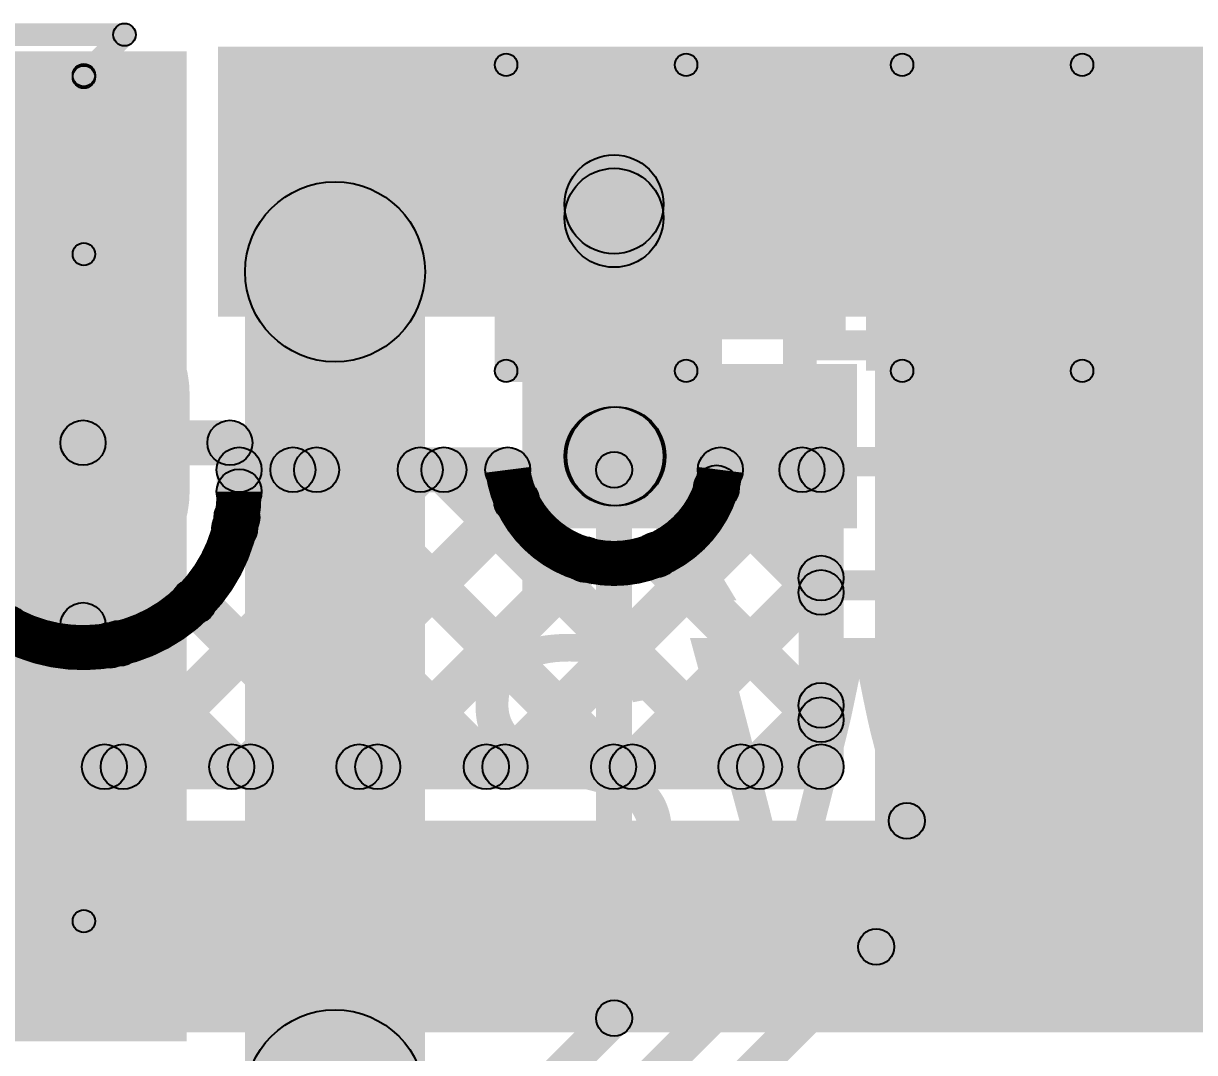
# Model space of a CAD drawing. Header units: millimetres. Extents: x -0.08 to 3.07, y -0.08 to 2.73.
# Drawn here: x 0.5778 to 0.838, y 2.3345 to 2.5632 of the extents above; entities that cross this region are included whole.
import ezdxf

# ---------------------------------------------------------------- set-up
doc = ezdxf.new("R2010")
doc.units = ezdxf.units.MM
doc.header["$MEASUREMENT"] = 0
for name, color, linetype in [('BottomLayer', 5, 'Continuous'), ('BottomPaste', 16, 'Continuous'), ('BottomSolder', 6, 'Continuous'), ('PadHoleLayer', 156, 'Continuous'), ('TopLayer', 1, 'Continuous'), ('TopOverlay', 2, 'Continuous'), ('TopPaste', 8, 'Continuous'), ('TopSolder', 216, 'Continuous'), ('ViaHoleLayer', 16, 'Continuous')]:
    doc.layers.add(name, color=color, linetype=linetype)

# ---------------------------------------------------------------- blocks, each defined once
blk = doc.blocks.new('R__0402_B_4')
at = {"layer": 'BottomLayer'}
for points in [[(-0.0095, 0.0125), (-0.0095, -0.0125), (-0.0275, -0.0125), (-0.0275, 0.0125)], [(0.0275, 0.0125), (0.0275, -0.0125), (0.0095, -0.0125), (0.0095, 0.0125)]]:
    blk.add_hatch(color=5, dxfattribs=at).paths.add_polyline_path(points)
at = {"layer": 'BottomPaste'}
for points in [[(-0.0095, 0.0125), (-0.0095, -0.0125), (-0.0275, -0.0125), (-0.0275, 0.0125)], [(0.0275, 0.0125), (0.0275, -0.0125), (0.0095, -0.0125), (0.0095, 0.0125)]]:
    blk.add_hatch(color=16, dxfattribs=at).paths.add_polyline_path(points)
at = {"layer": 'BottomSolder'}
for points in [[(-0.0055, 0.0165), (-0.0055, -0.0165), (-0.0315, -0.0165), (-0.0315, 0.0165)], [(0.0315, 0.0165), (0.0315, -0.0165), (0.0055, -0.0165), (0.0055, 0.0165)]]:
    blk.add_hatch(color=6, dxfattribs=at).paths.add_polyline_path(points)
blk = doc.blocks.new('SMD_PAD_5')
at = {"layer": 'TopLayer'}
for points in [[(-0.06, 0.03), (-0.02, 0.03), (-0.02, -0.03), (-0.06, -0.03)], [(0.02, 0.03), (0.06, 0.03), (0.06, -0.03), (0.02, -0.03)]]:
    blk.add_hatch(color=1, dxfattribs=at).paths.add_polyline_path(points)
at = {"layer": 'TopOverlay'}
h = blk.add_hatch(color=2, dxfattribs=at)
edge = h.paths.add_edge_path()
edge.add_arc((-0.064, 0.034), 0.0025, 0, 360)
h = blk.add_hatch(color=2, dxfattribs=at)
edge = h.paths.add_edge_path()
edge.add_arc((-0.064, 0.034), 0.0025, 0, 360)
for points in [[(-0.064, 0.0315), (-0.064, 0.0365), (-0.024, 0.0365), (-0.024, 0.0315)], [(0.024, 0.0315), (0.024, 0.0365), (0.064, 0.0365), (0.064, 0.0315)], [(-0.0615, -0.034), (-0.0665, -0.034), (-0.0665, 0.034), (-0.0615, 0.034)], [(0.0665, -0.034), (0.0615, -0.034), (0.0615, 0.034), (0.0665, 0.034)], [(-0.064, -0.0365), (-0.064, -0.0315), (-0.024, -0.0315), (-0.024, -0.0365)], [(0.024, -0.0365), (0.024, -0.0315), (0.064, -0.0315), (0.064, -0.0365)]]:
    blk.add_hatch(color=2, dxfattribs=at).paths.add_polyline_path(points)
h = blk.add_hatch(color=2, dxfattribs=at)
edge = h.paths.add_edge_path()
edge.add_arc((-0.024, 0.034), 0.0025, 0, 360)
h = blk.add_hatch(color=2, dxfattribs=at)
edge = h.paths.add_edge_path()
edge.add_arc((0.024, 0.034), 0.0025, 0, 360)
h = blk.add_hatch(color=2, dxfattribs=at)
edge = h.paths.add_edge_path()
edge.add_arc((0.064, 0.034), 0.0025, 0, 360)
h = blk.add_hatch(color=2, dxfattribs=at)
edge = h.paths.add_edge_path()
edge.add_arc((0.064, 0.034), 0.0025, 0, 360)
h = blk.add_hatch(color=2, dxfattribs=at)
edge = h.paths.add_edge_path()
edge.add_arc((-0.064, -0.034), 0.0025, 0, 360)
h = blk.add_hatch(color=2, dxfattribs=at)
edge = h.paths.add_edge_path()
edge.add_arc((-0.064, -0.034), 0.0025, 0, 360)
h = blk.add_hatch(color=2, dxfattribs=at)
edge = h.paths.add_edge_path()
edge.add_arc((-0.024, -0.034), 0.0025, 0, 360)
h = blk.add_hatch(color=2, dxfattribs=at)
edge = h.paths.add_edge_path()
edge.add_arc((0.024, -0.034), 0.0025, 0, 360)
h = blk.add_hatch(color=2, dxfattribs=at)
edge = h.paths.add_edge_path()
edge.add_arc((0.064, -0.034), 0.0025, 0, 360)
h = blk.add_hatch(color=2, dxfattribs=at)
edge = h.paths.add_edge_path()
edge.add_arc((0.064, -0.034), 0.0025, 0, 360)
at = {"layer": 'TopPaste'}
for points in [[(-0.06, 0.03), (-0.02, 0.03), (-0.02, -0.03), (-0.06, -0.03)], [(0.02, 0.03), (0.06, 0.03), (0.06, -0.03), (0.02, -0.03)]]:
    blk.add_hatch(color=8, dxfattribs=at).paths.add_polyline_path(points)
at = {"layer": 'TopSolder'}
for points in [[(-0.064, 0.034), (-0.016, 0.034), (-0.016, -0.034), (-0.064, -0.034)], [(0.016, 0.034), (0.064, 0.034), (0.064, -0.034), (0.016, -0.034)]]:
    blk.add_hatch(color=216, dxfattribs=at).paths.add_polyline_path(points)
at = {"layer": 'TopOverlay'}
for centre in [(-0.064, 0.034), (-0.064, 0.034), (-0.024, 0.034), (0.024, 0.034), (0.064, 0.034), (0.064, 0.034), (-0.064, -0.034), (-0.064, -0.034), (-0.024, -0.034), (0.024, -0.034), (0.064, -0.034), (0.064, -0.034)]:
    blk.add_circle(centre, 0.0025, dxfattribs=at)
blk = doc.blocks.new('C10418_39')
at = {"layer": 'BottomLayer'}
h = blk.add_hatch(color=5, dxfattribs=at)
edge = h.paths.add_edge_path()
edge.add_arc((-0.1378, -0.11713), 0.01969, 180, 360)
edge.add_line((-0.11811, -0.11713), (-0.11811, -0.09547))
edge.add_arc((-0.1378, -0.09547), 0.01969, 0, 180)
edge.add_line((-0.15748, -0.09547), (-0.15748, -0.11713))
at = {"layer": 'BottomSolder'}
h = blk.add_hatch(color=6, dxfattribs=at)
edge = h.paths.add_edge_path()
edge.add_arc((-0.0935, 0), 0.02369, 270, 450)
edge.add_line((-0.0935, 0.02369), (-0.10335, 0.02369))
edge.add_arc((-0.10335, 0), 0.02369, 90, 270)
edge.add_line((-0.10335, -0.02369), (-0.0935, -0.02369))
h = blk.add_hatch(color=6, dxfattribs=at)
edge = h.paths.add_edge_path()
edge.add_arc((-0.1378, -0.11713), 0.02369, 180, 360)
edge.add_line((-0.11411, -0.11713), (-0.11411, -0.09547))
edge.add_arc((-0.1378, -0.09547), 0.02369, 0, 180)
edge.add_line((-0.16148, -0.09547), (-0.16148, -0.11713))
at = {"layer": 'PadHoleLayer'}
h = blk.add_hatch(color=156, dxfattribs=at)
edge = h.paths.add_edge_path()
edge.add_arc((-0.1378, -0.11909), 0.00984, 180, 360)
edge.add_line((-0.12795, -0.11909), (-0.12795, -0.0935))
edge.add_arc((-0.1378, -0.0935), 0.00984, 0, 180)
edge.add_line((-0.14764, -0.0935), (-0.14764, -0.11909))
at = {"layer": 'TopLayer'}
h = blk.add_hatch(color=1, dxfattribs=at)
edge = h.paths.add_edge_path()
edge.add_arc((-0.1378, -0.11713), 0.01969, 180, 360)
edge.add_line((-0.11811, -0.11713), (-0.11811, -0.09547))
edge.add_arc((-0.1378, -0.09547), 0.01969, 0, 180)
edge.add_line((-0.15748, -0.09547), (-0.15748, -0.11713))
at = {"layer": 'TopOverlay'}
h = blk.add_hatch(color=2, dxfattribs=at)
edge = h.paths.add_edge_path()
edge.add_arc((-0.138, 0), 0.0025, 0, 360)
for points in [[(-0.1405, 0), (-0.1355, 0), (-0.1355, -0.061), (-0.1405, -0.061)], [(-0.1405, -0.14823), (-0.1355, -0.14823), (-0.1355, -0.1876), (-0.1405, -0.1876)], [(-0.13977, -0.18623), (-0.13623, -0.18977), (-0.14523, -0.19877), (-0.14877, -0.19523)], [(-0.1405, -0.1876), (-0.1355, -0.1876), (-0.1355, -0.188), (-0.1405, -0.188)], [(0.14659, -0.1945), (0.14659, -0.1995), (-0.147, -0.1995), (-0.147, -0.1945)]]:
    blk.add_hatch(color=2, dxfattribs=at).paths.add_polyline_path(points)
h = blk.add_hatch(color=2, dxfattribs=at)
edge = h.paths.add_edge_path()
edge.add_arc((-0.138, -0.061), 0.0025, 0, 360)
h = blk.add_hatch(color=2, dxfattribs=at)
edge = h.paths.add_edge_path()
edge.add_arc((-0.138, -0.14823), 0.0025, 0, 360)
h = blk.add_hatch(color=2, dxfattribs=at)
edge = h.paths.add_edge_path()
edge.add_arc((-0.138, -0.1876), 0.0025, 0, 360)
h = blk.add_hatch(color=2, dxfattribs=at)
edge = h.paths.add_edge_path()
edge.add_arc((-0.138, -0.1876), 0.0025, 0, 360)
h = blk.add_hatch(color=2, dxfattribs=at)
edge = h.paths.add_edge_path()
edge.add_arc((-0.138, -0.188), 0.0025, 0, 360)
h = blk.add_hatch(color=2, dxfattribs=at)
edge = h.paths.add_edge_path()
edge.add_arc((-0.138, -0.188), 0.0025, 0, 360)
h = blk.add_hatch(color=2, dxfattribs=at)
edge = h.paths.add_edge_path()
edge.add_arc((-0.147, -0.197), 0.0025, 0, 360)
h = blk.add_hatch(color=2, dxfattribs=at)
edge = h.paths.add_edge_path()
edge.add_arc((-0.147, -0.197), 0.0025, 0, 360)
at = {"layer": 'TopSolder'}
h = blk.add_hatch(color=216, dxfattribs=at)
edge = h.paths.add_edge_path()
edge.add_arc((-0.0935, 0), 0.02369, 270, 450)
edge.add_line((-0.0935, 0.02369), (-0.10335, 0.02369))
edge.add_arc((-0.10335, 0), 0.02369, 90, 270)
edge.add_line((-0.10335, -0.02369), (-0.0935, -0.02369))
h = blk.add_hatch(color=216, dxfattribs=at)
edge = h.paths.add_edge_path()
edge.add_arc((-0.1378, -0.11713), 0.02369, 180, 360)
edge.add_line((-0.11411, -0.11713), (-0.11411, -0.09547))
edge.add_arc((-0.1378, -0.09547), 0.02369, 0, 180)
edge.add_line((-0.16148, -0.09547), (-0.16148, -0.11713))
at = {"layer": 'TopOverlay'}
for centre in [(-0.138, 0), (-0.138, -0.061), (-0.138, -0.14823), (-0.138, -0.1876), (-0.138, -0.1876), (-0.138, -0.188), (-0.138, -0.188), (-0.147, -0.197), (-0.147, -0.197)]:
    blk.add_circle(centre, 0.0025, dxfattribs=at)

msp = doc.modelspace()

# ---------------------------------------------------------------- hatches: boundary and pattern name
at = {"layer": 'BottomLayer'}
for points in [[(0.119, 2.472), (0.614, 2.472), (0.614, 2.557), (0.119, 2.557)], [(0.621, 2.498), (1.336, 2.498), (1.336, 2.558), (0.621, 2.558)], [(0.667, 2.324), (0.627, 2.324), (0.627, 2.508), (0.667, 2.508)], [(0.568, 2.337), (0.614, 2.337), (0.614, 2.495), (0.568, 2.495)], [(0.691, 2.451), (0.763, 2.451), (0.763, 2.4875), (0.691, 2.4875)], [(0.709, 2.456), (0.709, 2.478), (0.70944, 2.478), (0.70944, 2.456)], [(0.713, 2.34216), (0.705, 2.34216), (0.705, 2.464), (0.713, 2.464)], [(0.77405, 2.382), (0.77405, 2.39), (1.13089, 2.39), (1.13089, 2.382)], [(0.57283, 2.17912), (0.56717, 2.18477), (0.77123, 2.38883), (0.77688, 2.38317)], [(0.58783, 2.1729), (0.58217, 2.17856), (0.76444, 2.36083), (0.7701, 2.35517)], [(0.76727, 2.354), (0.76727, 2.362), (1.17331, 2.362), (1.17331, 2.354)], [(0.55483, 2.18233), (0.54917, 2.18799), (0.70617, 2.34499), (0.71183, 2.33933)], [(0.51514, 2.16386), (0.48686, 2.19214), (0.63286, 2.33814), (0.66114, 2.30986)]]:
    msp.add_hatch(color=5, dxfattribs=at).paths.add_polyline_path(points)
h = msp.add_hatch(color=5, dxfattribs=at)
edge = h.paths.add_edge_path()
edge.add_arc((0.647, 2.508), 0.02, 0, 360)
h = msp.add_hatch(color=5, dxfattribs=at)
edge = h.paths.add_edge_path()
edge.add_arc((0.709, 2.467), 0.01181, 0, 360)
h = msp.add_hatch(color=5, dxfattribs=at)
edge = h.paths.add_edge_path()
edge.add_arc((0.709, 2.467), 0.011, 0, 360)
h = msp.add_hatch(color=5, dxfattribs=at)
edge = h.paths.add_edge_path()
edge.add_arc((0.70944, 2.467), 0.011, 0, 360)
h = msp.add_hatch(color=5, dxfattribs=at)
edge = h.paths.add_edge_path()
edge.add_arc((0.709, 2.464), 0.004, 0, 360)
h = msp.add_hatch(color=5, dxfattribs=at)
edge = h.paths.add_edge_path()
edge.add_arc((0.77405, 2.386), 0.004, 0, 360)
h = msp.add_hatch(color=5, dxfattribs=at)
edge = h.paths.add_edge_path()
edge.add_arc((0.77405, 2.386), 0.004, 0, 360)
h = msp.add_hatch(color=5, dxfattribs=at)
edge = h.paths.add_edge_path()
edge.add_arc((0.76727, 2.358), 0.004, 0, 360)
h = msp.add_hatch(color=5, dxfattribs=at)
edge = h.paths.add_edge_path()
edge.add_arc((0.76727, 2.358), 0.004, 0, 360)
h = msp.add_hatch(color=5, dxfattribs=at)
edge = h.paths.add_edge_path()
edge.add_arc((0.709, 2.34216), 0.004, 0, 360)
h = msp.add_hatch(color=5, dxfattribs=at)
edge = h.paths.add_edge_path()
edge.add_arc((0.709, 2.34216), 0.004, 0, 360)
h = msp.add_hatch(color=5, dxfattribs=at)
edge = h.paths.add_edge_path()
edge.add_arc((0.647, 2.324), 0.02, 0, 360)
h = msp.add_hatch(color=5, dxfattribs=at)
edge = h.paths.add_edge_path()
edge.add_arc((0.647, 2.324), 0.02, 0, 360)
at = {"layer": 'TopLayer'}
for points in [[(0.767, 2.48), (1.835, 2.48), (1.835, 2.557), (0.767, 2.557)], [(0.72, 2.52), (0.698, 2.52), (0.698, 2.523), (0.72, 2.523)], [(0.72, 2.467), (0.698, 2.467), (0.698, 2.52), (0.72, 2.52)], [(0.767, 2.339), (0.961, 2.339), (0.961, 2.493), (0.767, 2.493)], [(0.591, 2.465), (0.591, 2.475), (0.62364, 2.475), (0.62364, 2.465)], [(0.596, 2.42949), (0.586, 2.42949), (0.586, 2.47), (0.596, 2.47)], [(0.60346, 2.39446), (0.59639, 2.40154), (0.66239, 2.46754), (0.66946, 2.46046)], [(0.62827, 2.44756), (0.6212, 2.45463), (0.6341, 2.46754), (0.64117, 2.46046)], [(0.62569, 2.459), (0.62569, 2.469), (0.68538, 2.469), (0.68538, 2.459)], [(0.63936, 2.46046), (0.64644, 2.46754), (0.71244, 2.40154), (0.70536, 2.39446)], [(0.66765, 2.46046), (0.67472, 2.46754), (0.74072, 2.40154), (0.73365, 2.39446)], [(0.68831, 2.39446), (0.68124, 2.40154), (0.74724, 2.46754), (0.75431, 2.46046)], [(0.73262, 2.459), (0.73262, 2.469), (0.755, 2.469), (0.755, 2.459)], [(0.63069, 2.45917), (0.62069, 2.45917), (0.62069, 2.464), (0.63069, 2.464)], [(0.72822, 2.45646), (0.73529, 2.46353), (0.75854, 2.44029), (0.75146, 2.43322)], [(0.76, 2.398), (0.75, 2.398), (0.75, 2.464), (0.76, 2.464)], [(0.63174, 2.39446), (0.62467, 2.40154), (0.6838, 2.46066), (0.69087, 2.45359)], [(0.62167, 2.44988), (0.62874, 2.45695), (0.68415, 2.40154), (0.67708, 2.39446)], [(0.66003, 2.39446), (0.65295, 2.40154), (0.69903, 2.44761), (0.7061, 2.44054)], [(0.71483, 2.44157), (0.7219, 2.44864), (0.75854, 2.412), (0.75146, 2.40493)], [(0.71659, 2.39446), (0.70952, 2.40154), (0.75146, 2.44348), (0.75854, 2.43641)], [(0.61207, 2.43119), (0.61914, 2.43826), (0.65587, 2.40154), (0.6488, 2.39446)], [(0.56115, 2.42554), (0.56823, 2.43261), (0.5993, 2.40154), (0.59223, 2.39446)], [(0.57517, 2.39446), (0.5681, 2.40154), (0.59554, 2.42898), (0.60262, 2.42191)], [(0.5935, 2.42148), (0.60057, 2.42855), (0.62758, 2.40154), (0.62051, 2.39446)], [(0.74488, 2.39446), (0.73781, 2.40154), (0.75146, 2.41519), (0.75854, 2.40812)], [(0.56171, 2.393), (0.56171, 2.403), (0.755, 2.403), (0.755, 2.393)], [(0.536, 2.339), (0.787, 2.339), (0.787, 2.386), (0.536, 2.386)]]:
    msp.add_hatch(color=1, dxfattribs=at).paths.add_polyline_path(points)
h = msp.add_hatch(color=1, dxfattribs=at)
edge = h.paths.add_edge_path()
edge.add_arc((0.709, 2.523), 0.011, 0, 360)
h = msp.add_hatch(color=1, dxfattribs=at)
edge = h.paths.add_edge_path()
edge.add_arc((0.709, 2.52), 0.011, 0, 360)
h = msp.add_hatch(color=1, dxfattribs=at)
edge = h.paths.add_edge_path()
edge.add_arc((0.709, 2.52), 0.011, 0, 360)
h = msp.add_hatch(color=1, dxfattribs=at)
edge = h.paths.add_edge_path()
edge.add_arc((0.709, 2.467), 0.01181, 0, 360)
h = msp.add_hatch(color=1, dxfattribs=at)
edge = h.paths.add_edge_path()
edge.add_arc((0.709, 2.467), 0.011, 0, 360)
h = msp.add_hatch(color=1, dxfattribs=at)
edge = h.paths.add_edge_path()
edge.add_arc((0.591, 2.47), 0.005, 0, 360)
h = msp.add_hatch(color=1, dxfattribs=at)
edge = h.paths.add_edge_path()
edge.add_arc((0.591, 2.47), 0.005, 0, 360)
h = msp.add_hatch(color=1, dxfattribs=at)
edge = h.paths.add_edge_path()
edge.add_arc((0.62364, 2.47), 0.005, 0, 360)
h = msp.add_hatch(color=1, dxfattribs=at)
edge = h.paths.add_edge_path()
edge.add_arc((0.62569, 2.464), 0.005, 0, 360)
h = msp.add_hatch(color=1, dxfattribs=at)
edge = h.paths.add_edge_path()
edge.add_arc((0.62569, 2.464), 0.005, 0, 360)
h = msp.add_hatch(color=1, dxfattribs=at)
edge = h.paths.add_edge_path()
edge.add_arc((0.63764, 2.464), 0.005, 0, 360)
h = msp.add_hatch(color=1, dxfattribs=at)
edge = h.paths.add_edge_path()
edge.add_arc((0.6429, 2.464), 0.005, 0, 360)
h = msp.add_hatch(color=1, dxfattribs=at)
edge = h.paths.add_edge_path()
edge.add_arc((0.66592, 2.464), 0.005, 0, 360)
h = msp.add_hatch(color=1, dxfattribs=at)
edge = h.paths.add_edge_path()
edge.add_arc((0.67118, 2.464), 0.005, 0, 360)
h = msp.add_hatch(color=1, dxfattribs=at)
edge = h.paths.add_edge_path()
edge.add_arc((0.68538, 2.464), 0.005, 0, 360)
h = msp.add_hatch(color=1, dxfattribs=at)
edge = h.paths.add_edge_path()
edge.add_arc((0.68538, 2.464), 0.005, 0, 360)
h = msp.add_hatch(color=1, dxfattribs=at)
edge = h.paths.add_edge_path()
edge.add_arc((0.73262, 2.464), 0.005, 0, 360)
h = msp.add_hatch(color=1, dxfattribs=at)
edge = h.paths.add_edge_path()
edge.add_arc((0.73262, 2.464), 0.005, 0, 360)
h = msp.add_hatch(color=1, dxfattribs=at)
edge = h.paths.add_edge_path()
edge.add_arc((0.75077, 2.464), 0.005, 0, 360)
h = msp.add_hatch(color=1, dxfattribs=at)
edge = h.paths.add_edge_path()
edge.add_arc((0.755, 2.464), 0.005, 0, 360)
h = msp.add_hatch(color=1, dxfattribs=at)
edge = h.paths.add_edge_path()
edge.add_arc((0.755, 2.464), 0.005, 0, 360)
h = msp.add_hatch(color=1, dxfattribs=at)
edge = h.paths.add_edge_path()
edge.add_arc((0.73176, 2.46), 0.005, 0, 360)
h = msp.add_hatch(color=1, dxfattribs=at)
edge = h.paths.add_edge_path()
edge.add_arc((0.62569, 2.45917), 0.005, 0, 360)
h = msp.add_hatch(color=1, dxfattribs=at)
edge = h.paths.add_edge_path()
edge.add_arc((0.62569, 2.45917), 0.005, 0, 360)
h = msp.add_hatch(color=1, dxfattribs=at)
edge = h.paths.add_edge_path()
edge.add_arc((0.68733, 2.45713), 0.005, 0, 360)
h = msp.add_hatch(color=1, dxfattribs=at)
edge = h.paths.add_edge_path()
edge.add_arc((0.6252, 2.45341), 0.005, 0, 360)
h = msp.add_hatch(color=1, dxfattribs=at)
edge = h.paths.add_edge_path()
edge.add_arc((0.62473, 2.45109), 0.005, 0, 360)
h = msp.add_hatch(color=1, dxfattribs=at)
edge = h.paths.add_edge_path()
edge.add_arc((0.70257, 2.44407), 0.005, 0, 360)
h = msp.add_hatch(color=1, dxfattribs=at)
edge = h.paths.add_edge_path()
edge.add_arc((0.71836, 2.44511), 0.005, 0, 360)
h = msp.add_hatch(color=1, dxfattribs=at)
edge = h.paths.add_edge_path()
edge.add_arc((0.755, 2.43994), 0.005, 0, 360)
h = msp.add_hatch(color=1, dxfattribs=at)
edge = h.paths.add_edge_path()
edge.add_arc((0.755, 2.43675), 0.005, 0, 360)
h = msp.add_hatch(color=1, dxfattribs=at)
edge = h.paths.add_edge_path()
edge.add_arc((0.61561, 2.43473), 0.005, 0, 360)
h = msp.add_hatch(color=1, dxfattribs=at)
edge = h.paths.add_edge_path()
edge.add_arc((0.57419, 2.42883), 0.005, 0, 360)
h = msp.add_hatch(color=1, dxfattribs=at)
edge = h.paths.add_edge_path()
edge.add_arc((0.591, 2.42949), 0.005, 0, 360)
h = msp.add_hatch(color=1, dxfattribs=at)
edge = h.paths.add_edge_path()
edge.add_arc((0.59703, 2.42502), 0.005, 0, 360)
h = msp.add_hatch(color=1, dxfattribs=at)
edge = h.paths.add_edge_path()
edge.add_arc((0.59908, 2.42544), 0.005, 0, 360)
h = msp.add_hatch(color=1, dxfattribs=at)
edge = h.paths.add_edge_path()
edge.add_arc((0.755, 2.41166), 0.005, 0, 360)
h = msp.add_hatch(color=1, dxfattribs=at)
edge = h.paths.add_edge_path()
edge.add_arc((0.755, 2.40847), 0.005, 0, 360)
h = msp.add_hatch(color=1, dxfattribs=at)
edge = h.paths.add_edge_path()
edge.add_arc((0.59577, 2.398), 0.005, 0, 360)
h = msp.add_hatch(color=1, dxfattribs=at)
edge = h.paths.add_edge_path()
edge.add_arc((0.59992, 2.398), 0.005, 0, 360)
h = msp.add_hatch(color=1, dxfattribs=at)
edge = h.paths.add_edge_path()
edge.add_arc((0.62405, 2.398), 0.005, 0, 360)
h = msp.add_hatch(color=1, dxfattribs=at)
edge = h.paths.add_edge_path()
edge.add_arc((0.62821, 2.398), 0.005, 0, 360)
h = msp.add_hatch(color=1, dxfattribs=at)
edge = h.paths.add_edge_path()
edge.add_arc((0.65233, 2.398), 0.005, 0, 360)
h = msp.add_hatch(color=1, dxfattribs=at)
edge = h.paths.add_edge_path()
edge.add_arc((0.65649, 2.398), 0.005, 0, 360)
h = msp.add_hatch(color=1, dxfattribs=at)
edge = h.paths.add_edge_path()
edge.add_arc((0.68062, 2.398), 0.005, 0, 360)
h = msp.add_hatch(color=1, dxfattribs=at)
edge = h.paths.add_edge_path()
edge.add_arc((0.68477, 2.398), 0.005, 0, 360)
h = msp.add_hatch(color=1, dxfattribs=at)
edge = h.paths.add_edge_path()
edge.add_arc((0.7089, 2.398), 0.005, 0, 360)
h = msp.add_hatch(color=1, dxfattribs=at)
edge = h.paths.add_edge_path()
edge.add_arc((0.71306, 2.398), 0.005, 0, 360)
h = msp.add_hatch(color=1, dxfattribs=at)
edge = h.paths.add_edge_path()
edge.add_arc((0.73718, 2.398), 0.005, 0, 360)
h = msp.add_hatch(color=1, dxfattribs=at)
edge = h.paths.add_edge_path()
edge.add_arc((0.74134, 2.398), 0.005, 0, 360)
h = msp.add_hatch(color=1, dxfattribs=at)
edge = h.paths.add_edge_path()
edge.add_arc((0.755, 2.398), 0.005, 0, 360)
h = msp.add_hatch(color=1, dxfattribs=at)
edge = h.paths.add_edge_path()
edge.add_arc((0.755, 2.398), 0.005, 0, 360)
at = {"layer": 'ViaHoleLayer'}
h = msp.add_hatch(color=16, dxfattribs=at)
edge = h.paths.add_edge_path()
edge.add_arc((0.709, 2.467), 0.00591, 0, 360)

# ---------------------------------------------------------------- linework, layer by layer
at = {"layer": 'BottomLayer'}
for centre, radius in [((0.647, 2.508), 0.02), ((0.709, 2.467), 0.011), ((0.70944, 2.467), 0.011), ((0.709, 2.464), 0.004), ((0.77405, 2.386), 0.004), ((0.77405, 2.386), 0.004), ((0.76727, 2.358), 0.004), ((0.76727, 2.358), 0.004), ((0.709, 2.34216), 0.004), ((0.709, 2.34216), 0.004), ((0.647, 2.324), 0.02), ((0.647, 2.324), 0.02)]:
    msp.add_circle(centre, radius, dxfattribs=at)
at = {"layer": 'TopLayer', "const_width": 0.01}
for points in [[(0.73262, 2.464, -0.881029), (0.68538, 2.464)], [(0.62569, 2.45917, -0.695901), (0.56469, 2.43657)]]:
    msp.add_lwpolyline(points, format="xyb", dxfattribs=at)
at = {"layer": 'TopLayer'}
for centre, radius in [((0.709, 2.523), 0.011), ((0.709, 2.52), 0.011), ((0.709, 2.52), 0.011), ((0.709, 2.467), 0.011), ((0.591, 2.47), 0.005), ((0.591, 2.47), 0.005), ((0.62364, 2.47), 0.005), ((0.62569, 2.464), 0.005), ((0.62569, 2.464), 0.005), ((0.63764, 2.464), 0.005), ((0.6429, 2.464), 0.005), ((0.66592, 2.464), 0.005), ((0.67118, 2.464), 0.005), ((0.68538, 2.464), 0.005), ((0.68538, 2.464), 0.005), ((0.73262, 2.464), 0.005), ((0.73262, 2.464), 0.005), ((0.75077, 2.464), 0.005), ((0.755, 2.464), 0.005), ((0.755, 2.464), 0.005), ((0.73176, 2.46), 0.005), ((0.62569, 2.45917), 0.005), ((0.62569, 2.45917), 0.005), ((0.68733, 2.45713), 0.005), ((0.6252, 2.45341), 0.005), ((0.62473, 2.45109), 0.005), ((0.70257, 2.44407), 0.005), ((0.71836, 2.44511), 0.005), ((0.755, 2.43994), 0.005), ((0.755, 2.43675), 0.005), ((0.61561, 2.43473), 0.005), ((0.57419, 2.42883), 0.005), ((0.591, 2.42949), 0.005), ((0.59703, 2.42502), 0.005), ((0.59908, 2.42544), 0.005), ((0.755, 2.41166), 0.005), ((0.755, 2.40847), 0.005), ((0.59577, 2.398), 0.005), ((0.59992, 2.398), 0.005), ((0.62405, 2.398), 0.005), ((0.62821, 2.398), 0.005), ((0.65233, 2.398), 0.005), ((0.65649, 2.398), 0.005), ((0.68062, 2.398), 0.005), ((0.68477, 2.398), 0.005), ((0.7089, 2.398), 0.005), ((0.71306, 2.398), 0.005), ((0.73718, 2.398), 0.005), ((0.74134, 2.398), 0.005), ((0.755, 2.398), 0.005), ((0.755, 2.398), 0.005)]:
    msp.add_circle(centre, radius, dxfattribs=at)

# ---------------------------------------------------------------- block references
for name, p, rotation in [('C10418_39', (0.4532, 2.3637), 180), ('R__0402_B_4', (0.744, 2.4875), 90)]:
    msp.add_blockref(name, p, dxfattribs=dict(rotation=rotation))
msp.add_blockref('SMD_PAD_5', (0.749, 2.52))

# ---------------------------------------------------------------- texts
at = {"layer": 'TopOverlay'}
for s, p in [('REED', (0.682, 2.435)), ('SW', (0.672, 2.36665))]:
    msp.add_text(s, height=0.06, rotation=360, dxfattribs=at).set_placement(p)

doc.saveas('drawing.dxf')
